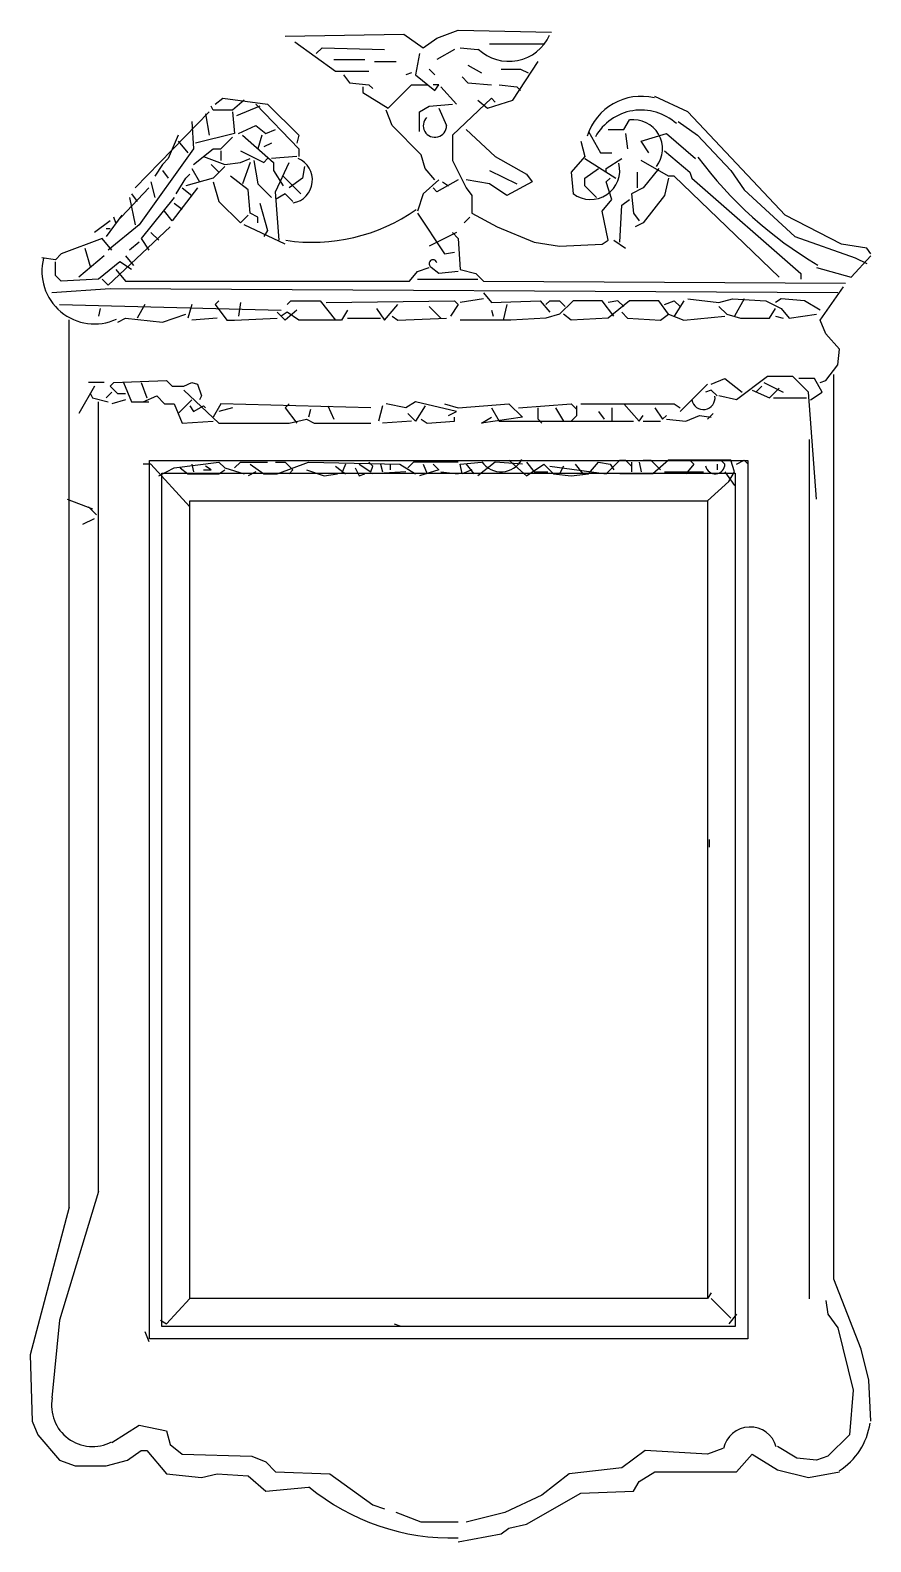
# Model space of a CAD drawing. Header units: inches. Extents: x 10 to 52.5, y 12.6 to 37.4.
# Drawn here: x 20.322 to 21.089, y 31.327 to 32.706 of the extents above; entities that cross this region are included whole.
import ezdxf

# ---------------------------------------------------------------- set-up
doc = ezdxf.new("R2010")
doc.units = ezdxf.units.IN
doc.header["$MEASUREMENT"] = 0
doc.layers.add('02', color=2, linetype='Continuous')

msp = doc.modelspace()

# ---------------------------------------------------------------- linework, layer by layer
at = {"layer": '02'}
for p, q in [((20.6932, 32.6989), (20.7127, 32.706)), ((20.7127, 32.706), (20.7979, 32.7042)), ((20.5548, 32.7007), (20.6631, 32.7024)), ((20.5637, 32.6954), (20.6009, 32.6687)), ((20.6631, 32.7024), (20.6808, 32.69)), ((20.6808, 32.69), (20.6932, 32.6989)), ((20.7411, 32.6936), (20.7908, 32.6936)), ((20.5832, 32.6847), (20.5885, 32.69)), ((20.5885, 32.69), (20.6453, 32.6883)), ((20.5992, 32.6794), (20.6276, 32.6794)), ((20.6364, 32.6776), (20.656, 32.6776)), ((20.6773, 32.6847), (20.6737, 32.6652)), ((20.7092, 32.6883), (20.6932, 32.6794)), ((20.7145, 32.69), (20.7305, 32.6883)), ((20.7624, 32.6421), (20.7855, 32.6776)), ((20.6009, 32.6687), (20.6311, 32.6687)), ((20.608, 32.6652), (20.6134, 32.6581)), ((20.6702, 32.667), (20.6648, 32.6652)), ((20.6737, 32.6652), (20.6914, 32.651)), ((20.6861, 32.6705), (20.6914, 32.6652)), ((20.7216, 32.6741), (20.734, 32.667)), ((20.7518, 32.6705), (20.7695, 32.6705)), ((20.7695, 32.6705), (20.7766, 32.667)), ((20.6134, 32.6581), (20.6311, 32.6563)), ((20.6258, 32.6545), (20.6258, 32.6492)), ((20.6311, 32.6563), (20.6347, 32.6528)), ((20.6489, 32.635), (20.6702, 32.6563)), ((20.6702, 32.6563), (20.6844, 32.6563)), ((20.695, 32.6563), (20.6897, 32.6563)), ((20.6914, 32.651), (20.695, 32.6563)), ((20.6968, 32.6545), (20.711, 32.6386)), ((20.7163, 32.6634), (20.7216, 32.6581)), ((20.7216, 32.6581), (20.7429, 32.6563)), ((20.75, 32.6563), (20.766, 32.6545)), ((20.766, 32.6545), (20.7695, 32.651)), ((20.4892, 32.6332), (20.4874, 32.6368)), ((20.4909, 32.6386), (20.498, 32.6439)), ((20.498, 32.6439), (20.5388, 32.6386)), ((20.5175, 32.6421), (20.5069, 32.6332)), ((20.5317, 32.6368), (20.5104, 32.6279)), ((20.5282, 32.6386), (20.5672, 32.5978)), ((20.5388, 32.6386), (20.5672, 32.6102)), ((20.6258, 32.6492), (20.6489, 32.635)), ((20.6773, 32.6315), (20.6861, 32.6368)), ((20.6861, 32.6368), (20.7074, 32.6386)), ((20.7429, 32.6439), (20.7074, 32.6102)), ((20.7305, 32.6421), (20.7394, 32.635)), ((20.7394, 32.635), (20.7624, 32.6421)), ((20.7465, 32.6403), (20.7429, 32.6439)), ((20.9221, 32.6315), (20.892, 32.6457)), ((20.4856, 32.6315), (20.4182, 32.5623)), ((20.4696, 32.6226), (20.4714, 32.5978)), ((20.4821, 32.6297), (20.4856, 32.6102)), ((20.5069, 32.6332), (20.4892, 32.6332)), ((20.5069, 32.6315), (20.5087, 32.6119)), ((20.6524, 32.619), (20.6471, 32.6332)), ((20.6773, 32.6137), (20.6773, 32.6315)), ((20.695, 32.635), (20.7021, 32.619)), ((20.8636, 32.6155), (20.8689, 32.6244)), ((20.9133, 32.6226), (20.931, 32.6102)), ((21.0109, 32.5374), (20.9221, 32.6315)), ((20.4572, 32.6102), (20.4483, 32.5889)), ((20.5087, 32.6119), (20.4732, 32.6031)), ((20.4963, 32.5978), (20.5069, 32.6084)), ((20.5122, 32.6119), (20.5282, 32.619)), ((20.5158, 32.6102), (20.5442, 32.5853)), ((20.5282, 32.619), (20.5371, 32.6119)), ((20.5335, 32.6102), (20.53, 32.5978)), ((20.5371, 32.6119), (20.5459, 32.6155)), ((20.5672, 32.6102), (20.5655, 32.6031)), ((20.679, 32.5924), (20.6524, 32.619)), ((20.7074, 32.6102), (20.7074, 32.5871)), ((20.7198, 32.6155), (20.7465, 32.5907)), ((20.8316, 32.6137), (20.8423, 32.5942)), ((20.8494, 32.6155), (20.8636, 32.6155)), ((20.8654, 32.6119), (20.8671, 32.5978)), ((20.8795, 32.6049), (20.9026, 32.6119)), ((20.9026, 32.6119), (20.9292, 32.5889)), ((20.931, 32.6102), (20.9612, 32.5782)), ((20.4714, 32.5978), (20.4217, 32.5285)), ((20.4572, 32.6049), (20.4661, 32.5942)), ((20.4714, 32.5836), (20.4892, 32.5978)), ((20.4892, 32.5978), (20.4963, 32.5978)), ((20.4963, 32.596), (20.4963, 32.5871)), ((20.514, 32.596), (20.5353, 32.5853)), ((20.5424, 32.6031), (20.5353, 32.5995)), ((20.5672, 32.5978), (20.5672, 32.5907)), ((20.8245, 32.6049), (20.8281, 32.5907)), ((20.8866, 32.5942), (20.8795, 32.6049)), ((20.9008, 32.596), (20.9239, 32.5765)), ((20.443, 32.5836), (20.4359, 32.5729)), ((20.4483, 32.5889), (20.443, 32.5836)), ((20.4803, 32.5907), (20.4998, 32.5836)), ((20.4874, 32.5836), (20.4945, 32.5765)), ((20.4998, 32.5818), (20.4892, 32.5711)), ((20.4998, 32.5836), (20.514, 32.5853)), ((20.514, 32.5853), (20.5229, 32.5889)), ((20.5229, 32.5853), (20.5158, 32.5658)), ((20.5264, 32.5871), (20.53, 32.5658)), ((20.5353, 32.5853), (20.5388, 32.5889)), ((20.5655, 32.5907), (20.5424, 32.5889)), ((20.5442, 32.5853), (20.5442, 32.5782)), ((20.5459, 32.5587), (20.5584, 32.5853)), ((20.5726, 32.5818), (20.5708, 32.5711)), ((20.6826, 32.58), (20.679, 32.5924)), ((20.7074, 32.5871), (20.7198, 32.5623)), ((20.7465, 32.5907), (20.7749, 32.5747)), ((20.8281, 32.5907), (20.8157, 32.5765)), ((20.8281, 32.5889), (20.8565, 32.5711)), ((20.8423, 32.5942), (20.8529, 32.5942)), ((20.8476, 32.58), (20.8618, 32.5889)), ((20.9044, 32.5729), (20.8795, 32.5871)), ((20.4324, 32.5676), (20.4359, 32.5534)), ((20.443, 32.5782), (20.4483, 32.5711)), ((20.4554, 32.5569), (20.4643, 32.5711)), ((20.4643, 32.5711), (20.4679, 32.5747)), ((20.4892, 32.5711), (20.4643, 32.564)), ((20.4696, 32.58), (20.4767, 32.5676)), ((20.4892, 32.5676), (20.4945, 32.5498)), ((20.5211, 32.5605), (20.5051, 32.5729)), ((20.5442, 32.5782), (20.553, 32.564)), ((20.553, 32.5729), (20.569, 32.5569)), ((20.5708, 32.5711), (20.5584, 32.5623)), ((20.695, 32.5694), (20.6808, 32.5569)), ((20.6914, 32.5694), (20.6826, 32.58)), ((20.7127, 32.5694), (20.6932, 32.5587)), ((20.6985, 32.5676), (20.7039, 32.564)), ((20.7411, 32.5658), (20.7198, 32.5694)), ((20.7411, 32.5782), (20.766, 32.5658)), ((20.7802, 32.5676), (20.7571, 32.5552)), ((20.7749, 32.5747), (20.7802, 32.5676)), ((20.8157, 32.5765), (20.8174, 32.5569)), ((20.8281, 32.5711), (20.8405, 32.58)), ((20.8281, 32.564), (20.8281, 32.5711)), ((20.8476, 32.5765), (20.8476, 32.58)), ((20.8476, 32.5676), (20.8512, 32.5711)), ((20.8529, 32.5516), (20.8476, 32.5676)), ((20.876, 32.5765), (20.876, 32.5623)), ((20.8955, 32.58), (20.8813, 32.5623)), ((20.9044, 32.5711), (20.9008, 32.5552)), ((20.9097, 32.5729), (20.9044, 32.5729)), ((21.0055, 32.4806), (20.9097, 32.5729)), ((20.9239, 32.5765), (20.9257, 32.5711)), ((20.9257, 32.5711), (21.0251, 32.4842)), ((20.9612, 32.5782), (20.9736, 32.5605)), ((20.4306, 32.5623), (20.4004, 32.5303)), ((20.4129, 32.5534), (20.4182, 32.5285)), ((20.4146, 32.5569), (20.4199, 32.5498)), ((20.4537, 32.5534), (20.4235, 32.5161)), ((20.475, 32.5623), (20.4519, 32.5321)), ((20.4608, 32.5623), (20.4696, 32.5552)), ((20.5229, 32.5392), (20.5211, 32.5605)), ((20.53, 32.5658), (20.5424, 32.5534)), ((20.5495, 32.5144), (20.5459, 32.5587)), ((20.5548, 32.5569), (20.5459, 32.5516)), ((20.5619, 32.5498), (20.5548, 32.5569)), ((20.6808, 32.5569), (20.6755, 32.541)), ((20.6932, 32.5587), (20.6897, 32.5623)), ((20.7198, 32.5623), (20.7252, 32.5552)), ((20.7252, 32.5552), (20.7252, 32.5392)), ((20.7571, 32.5552), (20.7411, 32.5658)), ((20.8387, 32.5534), (20.8281, 32.564)), ((20.8813, 32.5623), (20.8707, 32.5569)), ((20.8707, 32.5569), (20.8724, 32.5392)), ((20.9008, 32.5552), (20.8813, 32.5303)), ((20.9736, 32.5605), (21.0197, 32.5179)), ((20.4519, 32.5321), (20.4448, 32.541)), ((20.4537, 32.5481), (20.4608, 32.5427)), ((20.4945, 32.5498), (20.514, 32.5303)), ((20.5317, 32.5481), (20.5388, 32.5232)), ((20.8441, 32.541), (20.8529, 32.5516)), ((20.8494, 32.5144), (20.8441, 32.541)), ((20.86, 32.5126), (20.8618, 32.5463)), ((20.8618, 32.5463), (20.8689, 32.5516)), ((20.3951, 32.5321), (20.3809, 32.5215)), ((20.4058, 32.5374), (20.3916, 32.5179)), ((20.4217, 32.5285), (20.3933, 32.5055)), ((20.4501, 32.5268), (20.3933, 32.4735)), ((20.4004, 32.5303), (20.3987, 32.5356)), ((20.514, 32.5303), (20.5211, 32.5374)), ((20.5548, 32.5108), (20.5175, 32.5285)), ((20.53, 32.5356), (20.5229, 32.5392)), ((20.53, 32.5303), (20.53, 32.5356)), ((20.6755, 32.5392), (20.7003, 32.5019)), ((20.7234, 32.5356), (20.7181, 32.5303)), ((20.7252, 32.5392), (20.7482, 32.5268)), ((20.7482, 32.5268), (20.7819, 32.5126)), ((20.8724, 32.5392), (20.8778, 32.5321)), ((20.8813, 32.5303), (20.8742, 32.5268)), ((21.0623, 32.5108), (21.0109, 32.5374)), ((20.388, 32.5161), (20.3507, 32.5019)), ((20.3969, 32.5055), (20.388, 32.5161)), ((20.3916, 32.525), (20.3951, 32.525)), ((20.3951, 32.525), (20.3951, 32.525)), ((20.4217, 32.5126), (20.4129, 32.5055)), ((20.4235, 32.5161), (20.4306, 32.5055)), ((20.4324, 32.5215), (20.4395, 32.5144)), ((20.5388, 32.5232), (20.5353, 32.5179)), ((20.711, 32.5215), (20.6861, 32.509)), ((20.7074, 32.5215), (20.7127, 32.5161)), ((20.7127, 32.5161), (20.7145, 32.4877)), ((20.7819, 32.5126), (20.805, 32.509)), ((20.8441, 32.5108), (20.8494, 32.5144)), ((20.8547, 32.5144), (20.8654, 32.5073)), ((21.0197, 32.5179), (21.0747, 32.4984)), ((20.3454, 32.4966), (20.333, 32.4984)), ((20.3507, 32.5019), (20.3454, 32.4966)), ((20.3898, 32.5002), (20.3667, 32.4806)), ((20.372, 32.5073), (20.3774, 32.4895)), ((20.4093, 32.5002), (20.4164, 32.4913)), ((20.7003, 32.5019), (20.7092, 32.5037)), ((20.805, 32.509), (20.8441, 32.5108)), ((21.0854, 32.5073), (21.0623, 32.5108)), ((21.0712, 32.4806), (21.0889, 32.5002)), ((21.0747, 32.4984), (21.0854, 32.4931)), ((21.0889, 32.5019), (21.0854, 32.5073)), ((20.3454, 32.4824), (20.3454, 32.4948)), ((20.404, 32.4948), (20.3845, 32.4789)), ((20.4004, 32.4877), (20.4093, 32.4771)), ((20.4146, 32.4877), (20.404, 32.4948)), ((20.6684, 32.4771), (20.6755, 32.486)), ((20.6755, 32.486), (20.6861, 32.4895)), ((20.695, 32.4842), (20.6879, 32.4895)), ((20.7127, 32.486), (20.695, 32.4842)), ((20.7145, 32.4877), (20.7287, 32.4842)), ((21.0393, 32.4895), (21.0712, 32.4806)), ((20.3507, 32.4771), (20.3454, 32.4824)), ((20.3845, 32.4789), (20.3507, 32.4771)), ((20.3933, 32.4735), (20.388, 32.4789)), ((20.4093, 32.4771), (20.6684, 32.4771)), ((20.6755, 32.4789), (20.7305, 32.4789)), ((20.7287, 32.4842), (20.7358, 32.4771)), ((20.7358, 32.4771), (21.0659, 32.4753)), ((21.0251, 32.4842), (21.0251, 32.4789)), ((21.0428, 32.4416), (21.0641, 32.4718)), ((20.3951, 32.47), (20.3419, 32.4664)), ((21.0588, 32.4664), (20.3951, 32.47)), ((20.4945, 32.4593), (20.4909, 32.4558)), ((20.514, 32.4576), (20.5122, 32.4451)), ((20.5566, 32.4558), (20.5601, 32.4593)), ((20.5601, 32.4593), (20.5868, 32.4593)), ((20.5868, 32.4593), (20.6009, 32.4416)), ((20.5921, 32.4576), (20.7092, 32.4593)), ((20.7092, 32.4593), (20.7127, 32.4558)), ((20.7358, 32.4611), (20.7145, 32.4576)), ((20.7358, 32.4664), (20.7429, 32.4576)), ((20.7429, 32.4576), (20.7873, 32.4593)), ((20.7873, 32.4593), (20.7961, 32.4487)), ((20.7926, 32.4558), (20.7961, 32.4593)), ((20.7961, 32.4593), (20.805, 32.4593)), ((20.805, 32.4593), (20.8103, 32.454)), ((20.8174, 32.4593), (20.805, 32.4469)), ((20.8441, 32.4593), (20.8174, 32.4593)), ((20.8547, 32.4451), (20.8441, 32.4593)), ((20.8583, 32.4593), (20.8494, 32.4576)), ((20.8689, 32.4593), (20.8494, 32.4434)), ((20.8636, 32.454), (20.8583, 32.4593)), ((20.8955, 32.4593), (20.8689, 32.4593)), ((20.9044, 32.4469), (20.8955, 32.4593)), ((20.9008, 32.4558), (20.9097, 32.4593)), ((20.9097, 32.4593), (20.915, 32.454)), ((20.9186, 32.4593), (20.9097, 32.4451)), ((20.9221, 32.4611), (20.9505, 32.4576)), ((20.9505, 32.4576), (20.9629, 32.4611)), ((20.9629, 32.4611), (20.9931, 32.4593)), ((20.9736, 32.4611), (20.9647, 32.4451)), ((20.9931, 32.4593), (21.0073, 32.4522)), ((21.0073, 32.4611), (21.002, 32.4576)), ((21.0286, 32.4593), (21.0073, 32.4611)), ((21.0428, 32.4505), (21.0286, 32.4593)), ((20.349, 32.4558), (20.5513, 32.4505)), ((20.3862, 32.4522), (20.3845, 32.4451)), ((20.4022, 32.4398), (20.4093, 32.4434)), ((20.4093, 32.4434), (20.443, 32.4398)), ((20.427, 32.4558), (20.4199, 32.4434)), ((20.443, 32.4398), (20.4643, 32.4469)), ((20.4696, 32.4558), (20.4661, 32.4434)), ((20.4927, 32.4434), (20.4696, 32.4416)), ((20.4909, 32.4558), (20.5016, 32.4416)), ((20.5087, 32.4416), (20.5477, 32.4434)), ((20.5548, 32.4416), (20.5477, 32.4487)), ((20.5566, 32.4487), (20.5513, 32.4451)), ((20.5655, 32.4505), (20.5548, 32.4416)), ((20.5672, 32.4416), (20.5566, 32.4487)), ((20.6116, 32.4505), (20.6063, 32.4416)), ((20.6116, 32.4434), (20.6418, 32.4434)), ((20.6382, 32.4522), (20.6453, 32.4416)), ((20.6453, 32.4416), (20.6577, 32.4558)), ((20.6524, 32.4451), (20.6577, 32.4416)), ((20.6577, 32.4416), (20.7021, 32.4434)), ((20.6861, 32.454), (20.6968, 32.4434)), ((20.7127, 32.4558), (20.7056, 32.4451)), ((20.7429, 32.4505), (20.7447, 32.4451)), ((20.7571, 32.4558), (20.7536, 32.4416)), ((20.7926, 32.4434), (20.7607, 32.4416)), ((20.805, 32.4469), (20.7926, 32.4434)), ((20.8157, 32.4416), (20.8086, 32.4469)), ((20.8494, 32.4434), (20.8157, 32.4416)), ((20.8618, 32.4487), (20.8671, 32.4434)), ((20.8671, 32.4434), (20.8973, 32.4416)), ((20.8973, 32.4416), (20.9044, 32.4469)), ((20.9044, 32.4469), (20.9186, 32.4416)), ((20.9186, 32.4416), (20.9558, 32.4451)), ((20.9505, 32.454), (20.9576, 32.4469)), ((20.9576, 32.4469), (20.97, 32.4434)), ((20.97, 32.4434), (20.9967, 32.4434)), ((20.9967, 32.4434), (21.002, 32.4522)), ((21.002, 32.4451), (21.0091, 32.4434)), ((21.0073, 32.4522), (21.0144, 32.4434)), ((21.0144, 32.4434), (21.0393, 32.4469)), ((20.3578, 31.6324), (20.3578, 32.4419)), ((20.5016, 32.4416), (20.5087, 32.4416)), ((20.6063, 32.4416), (20.5672, 32.4416)), ((20.7607, 32.4416), (20.7145, 32.4416)), ((21.0481, 32.4292), (21.0428, 32.4416)), ((21.0605, 32.415), (21.0481, 32.4292)), ((21.0588, 32.4008), (21.0605, 32.415)), ((20.9434, 32.383), (20.9558, 32.3884)), ((20.9558, 32.3884), (20.9718, 32.3759)), ((20.9949, 32.3901), (20.9665, 32.3688)), ((21.018, 32.3901), (20.9949, 32.3901)), ((21.0322, 32.3759), (21.018, 32.3901)), ((21.0375, 32.3884), (21.0233, 32.3884)), ((21.0446, 32.3759), (21.0375, 32.3884)), ((21.0481, 32.3866), (21.0588, 32.4008)), ((21.0552, 31.5668), (21.0552, 32.3919)), ((20.3809, 32.3813), (20.3667, 32.3564)), ((20.3898, 32.3848), (20.3756, 32.3848)), ((20.3774, 32.3742), (20.3791, 32.3706)), ((20.3969, 32.3759), (20.3916, 32.3706)), ((20.3951, 32.3813), (20.3987, 32.3848)), ((20.4022, 32.3742), (20.3951, 32.3813)), ((20.3987, 32.3848), (20.4466, 32.3866)), ((20.4093, 32.3742), (20.4022, 32.3742)), ((20.4075, 32.3848), (20.4146, 32.3671)), ((20.4235, 32.3848), (20.4288, 32.3706)), ((20.4466, 32.3866), (20.4519, 32.3813)), ((20.4519, 32.3813), (20.4625, 32.3813)), ((20.4625, 32.3813), (20.4696, 32.3848)), ((20.4625, 32.3777), (20.4945, 32.3475)), ((20.4696, 32.3848), (20.475, 32.383)), ((20.475, 32.383), (20.4785, 32.3724)), ((20.9399, 32.383), (20.915, 32.3582)), ((20.9434, 32.3777), (20.9381, 32.3759)), ((20.9488, 32.3724), (20.9434, 32.3777)), ((20.9807, 32.3777), (20.9967, 32.3706)), ((20.9896, 32.3813), (20.9842, 32.3759)), ((20.9913, 32.3848), (21.0091, 32.3759)), ((20.9967, 32.3706), (21.0055, 32.3795)), ((21.0393, 32.2783), (21.0322, 32.3759)), ((21.0339, 32.3688), (21.0446, 32.3759)), ((21.0428, 32.3848), (21.0481, 32.3866)), ((20.3791, 32.3706), (20.3933, 32.3671)), ((20.3845, 31.6466), (20.3845, 32.367)), ((20.4093, 32.3688), (20.3969, 32.3653)), ((20.4146, 32.3671), (20.4306, 32.3671)), ((20.4253, 32.3671), (20.4377, 32.3724)), ((20.4377, 32.3724), (20.4448, 32.3653)), ((20.4448, 32.3653), (20.4537, 32.3653)), ((20.4537, 32.3653), (20.4608, 32.3475)), ((20.4696, 32.3688), (20.4572, 32.3564)), ((20.4679, 32.3635), (20.4714, 32.3582)), ((20.4714, 32.3582), (20.4803, 32.3635)), ((20.4785, 32.3724), (20.4767, 32.3688)), ((20.4803, 32.3635), (20.4821, 32.3617)), ((20.4963, 32.3653), (20.4892, 32.3529)), ((20.5069, 32.3617), (20.4945, 32.3582)), ((20.6329, 32.3617), (20.4963, 32.3653)), ((20.5584, 32.3653), (20.5548, 32.3617)), ((20.5548, 32.3617), (20.5655, 32.3475)), ((20.5939, 32.3635), (20.5992, 32.3511)), ((20.6435, 32.3635), (20.64, 32.3493)), ((20.6648, 32.3617), (20.6471, 32.3653)), ((20.6737, 32.3671), (20.6648, 32.3617)), ((20.711, 32.3582), (20.6737, 32.3671)), ((20.6826, 32.3635), (20.6737, 32.3493)), ((20.7003, 32.3653), (20.7127, 32.3617)), ((20.7127, 32.3617), (20.7589, 32.3653)), ((20.7429, 32.3617), (20.75, 32.3493)), ((20.7589, 32.3653), (20.7713, 32.3529)), ((20.7678, 32.3617), (20.8157, 32.3653)), ((20.7855, 32.3511), (20.7855, 32.3617)), ((20.8015, 32.3617), (20.8086, 32.3493)), ((20.8157, 32.3653), (20.821, 32.36)), ((20.821, 32.3546), (20.821, 32.3635)), ((20.8245, 32.3653), (20.9097, 32.3653)), ((20.8529, 32.3617), (20.8529, 32.3493)), ((20.8636, 32.3653), (20.8778, 32.3493)), ((20.892, 32.3617), (20.8991, 32.3511)), ((20.9097, 32.3653), (20.915, 32.3617)), ((20.9665, 32.3688), (20.9505, 32.3724)), ((21.0002, 32.3706), (21.0304, 32.3706)), ((20.4608, 32.3475), (20.4892, 32.3493)), ((20.4945, 32.3475), (20.5584, 32.3475)), ((20.5584, 32.3475), (20.5743, 32.3511)), ((20.5743, 32.3511), (20.5814, 32.3475)), ((20.5779, 32.36), (20.5761, 32.3529)), ((20.5814, 32.3475), (20.6329, 32.3475)), ((20.6702, 32.3493), (20.6435, 32.3475)), ((20.6737, 32.3493), (20.6666, 32.3564)), ((20.679, 32.3511), (20.6844, 32.3475)), ((20.6844, 32.3475), (20.7092, 32.3493)), ((20.7039, 32.3546), (20.711, 32.3582)), ((20.7092, 32.3493), (20.7092, 32.3529)), ((20.734, 32.3475), (20.7429, 32.3529)), ((20.7713, 32.3529), (20.734, 32.3475)), ((20.75, 32.3493), (20.8724, 32.3493)), ((20.789, 32.3475), (20.7855, 32.3511)), ((20.8157, 32.3493), (20.821, 32.3546)), ((20.8405, 32.3582), (20.8458, 32.3511)), ((20.8778, 32.3493), (20.8813, 32.3546)), ((20.8813, 32.3493), (20.8973, 32.3493)), ((20.8991, 32.3511), (20.9026, 32.3546)), ((20.9026, 32.3511), (20.9204, 32.3493)), ((20.9204, 32.3493), (20.9328, 32.3546)), ((20.9328, 32.3546), (20.9434, 32.3529)), ((20.9452, 32.3564), (20.9399, 32.3511)), ((21.033, 31.5489), (21.033, 32.3327)), ((20.4324, 32.3103), (20.4253, 32.3103)), ((20.4311, 32.3134), (20.9767, 32.3134)), ((20.4311, 31.5122), (20.4311, 32.3134)), ((20.4679, 32.2712), (20.4324, 32.3103)), ((20.4395, 32.2996), (20.4537, 32.3067)), ((20.4537, 32.3067), (20.4945, 32.3121)), ((20.459, 32.3067), (20.4661, 32.3014)), ((20.4696, 32.3103), (20.4714, 32.3032)), ((20.4874, 32.305), (20.4821, 32.3085)), ((20.4945, 32.3121), (20.4998, 32.3067)), ((20.4998, 32.3067), (20.5175, 32.3014)), ((20.5087, 32.3067), (20.514, 32.3121)), ((20.514, 32.3121), (20.5388, 32.3121)), ((20.5229, 32.3103), (20.5353, 32.3014)), ((20.5459, 32.3121), (20.5548, 32.3121)), ((20.5477, 32.3014), (20.5761, 32.3121)), ((20.5548, 32.3121), (20.5619, 32.305)), ((20.5761, 32.3121), (20.6595, 32.3103)), ((20.6009, 32.3085), (20.6098, 32.3014)), ((20.6098, 32.3103), (20.6063, 32.3014)), ((20.6187, 32.3067), (20.6222, 32.2996)), ((20.6222, 32.3103), (20.6329, 32.3032)), ((20.6347, 32.3085), (20.6311, 32.3121)), ((20.6329, 32.3032), (20.6347, 32.3085)), ((20.6418, 32.3103), (20.6435, 32.3032)), ((20.6506, 32.3103), (20.6506, 32.305)), ((20.6595, 32.3103), (20.6737, 32.3014)), ((20.6719, 32.3121), (20.6666, 32.3067)), ((20.7127, 32.3121), (20.6719, 32.3121)), ((20.6808, 32.3103), (20.6844, 32.3014)), ((20.6897, 32.3103), (20.695, 32.305)), ((20.7145, 32.3103), (20.734, 32.3121)), ((20.7163, 32.3014), (20.7145, 32.3103)), ((20.7198, 32.3103), (20.7269, 32.3014)), ((20.7465, 32.3121), (20.7305, 32.2996)), ((20.7713, 32.3103), (20.7465, 32.3121)), ((20.7589, 32.3138), (20.7749, 32.2996)), ((20.7749, 32.3121), (20.7819, 32.3032)), ((20.7749, 32.2996), (20.7908, 32.3103)), ((20.7908, 32.3103), (20.7997, 32.3014)), ((20.7961, 32.3085), (20.8476, 32.3014)), ((20.8086, 32.3085), (20.805, 32.3014)), ((20.8192, 32.3103), (20.8263, 32.3014)), ((20.8316, 32.3014), (20.8405, 32.3121)), ((20.8405, 32.3121), (20.8512, 32.3103)), ((20.8476, 32.3014), (20.86, 32.3138)), ((20.8512, 32.3103), (20.8547, 32.305)), ((20.86, 32.3138), (20.8654, 32.3138)), ((20.8654, 32.3138), (20.8707, 32.3085)), ((20.8707, 32.3121), (20.8707, 32.3032)), ((20.8778, 32.3121), (20.8795, 32.3032)), ((20.8813, 32.3138), (20.8884, 32.3138)), ((20.8884, 32.3138), (20.8973, 32.305)), ((20.9044, 32.3138), (20.8902, 32.3014)), ((20.9612, 32.3138), (20.9044, 32.3138)), ((20.9275, 32.3103), (20.9204, 32.3014)), ((20.9239, 32.3138), (20.9275, 32.3103)), ((20.9488, 32.3103), (20.9488, 32.305)), ((20.9523, 32.3138), (20.9558, 32.3103)), ((20.9647, 32.3032), (20.9612, 32.3138)), ((20.9665, 32.3103), (20.9736, 32.3138)), ((20.9736, 32.3138), (20.9771, 32.3103)), ((20.9767, 32.3134), (20.9767, 31.5122)), ((20.4424, 32.302), (20.9653, 32.302)), ((20.4424, 31.5236), (20.4424, 32.302)), ((20.4661, 32.3014), (20.4945, 32.3014)), ((20.4803, 32.305), (20.4874, 32.305)), ((20.4945, 32.3014), (20.4998, 32.305)), ((20.5282, 32.3032), (20.5211, 32.2996)), ((20.5353, 32.3014), (20.5477, 32.3014)), ((20.5619, 32.305), (20.5584, 32.3014)), ((20.5743, 32.305), (20.5903, 32.2996)), ((20.5903, 32.2996), (20.6027, 32.3014)), ((20.6222, 32.2996), (20.6276, 32.3014)), ((20.6648, 32.3032), (20.6347, 32.3014)), ((20.695, 32.305), (20.6773, 32.2996)), ((20.6968, 32.3032), (20.7127, 32.3014)), ((20.7252, 32.305), (20.7163, 32.3014)), ((20.7819, 32.3032), (20.7944, 32.3032)), ((20.7997, 32.3014), (20.8157, 32.2996)), ((20.8157, 32.2996), (20.8316, 32.3014)), ((20.8902, 32.3014), (20.86, 32.3014)), ((20.9008, 32.3032), (20.9363, 32.3032)), ((20.9399, 32.2766), (20.9594, 32.2943)), ((20.9558, 32.3032), (20.9647, 32.2908)), ((20.9594, 32.2943), (20.9647, 32.3032)), ((20.9653, 32.302), (20.9653, 31.5236)), ((20.3561, 32.2783), (20.3791, 32.2695)), ((20.3756, 32.2712), (20.3827, 32.2641)), ((20.4679, 32.2766), (20.9399, 32.2766)), ((20.4679, 31.549), (20.4679, 32.2766)), ((20.9399, 32.2766), (20.9399, 31.549)), ((20.3703, 32.2553), (20.3809, 32.2606)), ((20.9417, 31.9678), (20.9417, 31.9607)), ((20.3845, 31.6466), (20.349, 31.5295)), ((20.3578, 31.6324), (20.3224, 31.4976)), ((21.0801, 31.5029), (21.0552, 31.5668)), ((20.4466, 31.526), (20.4679, 31.549)), ((20.9399, 31.549), (20.4679, 31.549)), ((20.9434, 31.5543), (20.9399, 31.549)), ((20.9434, 31.549), (20.9612, 31.5313)), ((21.0481, 31.5472), (21.0499, 31.5348)), ((20.9665, 31.5348), (20.9594, 31.526)), ((21.0499, 31.5348), (21.0588, 31.5224)), ((20.349, 31.5295), (20.3419, 31.4585)), ((20.4412, 31.5295), (20.4466, 31.526)), ((20.9653, 31.5236), (20.4424, 31.5236)), ((20.6542, 31.526), (20.6595, 31.5242)), ((21.0588, 31.5224), (21.073, 31.4656)), ((20.427, 31.5189), (20.4306, 31.51)), ((20.9767, 31.5122), (20.4311, 31.5122)), ((20.3224, 31.4976), (20.3241, 31.4372)), ((21.0872, 31.4745), (21.0801, 31.5029)), ((21.073, 31.4656), (21.0694, 31.4248)), ((21.0889, 31.4372), (21.0872, 31.4745)), ((20.3241, 31.4372), (20.3294, 31.4248)), ((20.3294, 31.4248), (20.349, 31.4017)), ((20.3969, 31.4177), (20.4217, 31.4337)), ((20.4217, 31.4337), (20.4466, 31.4284)), ((20.4466, 31.4284), (20.4501, 31.4159)), ((21.0694, 31.4248), (21.0499, 31.4053)), ((20.4111, 31.4017), (20.4235, 31.4106)), ((20.4235, 31.4106), (20.4288, 31.4106)), ((20.4288, 31.4106), (20.4466, 31.3893)), ((20.4501, 31.4159), (20.4608, 31.4071)), ((20.8831, 31.4106), (20.8618, 31.3946)), ((20.9399, 31.4071), (20.8831, 31.4106)), ((20.9541, 31.4124), (20.9399, 31.4071)), ((21.0215, 31.4035), (21.0038, 31.4142)), ((20.349, 31.4017), (20.3632, 31.3964)), ((20.3632, 31.3964), (20.3916, 31.3964)), ((20.3916, 31.3964), (20.4111, 31.4017)), ((20.4608, 31.4071), (20.5246, 31.4053)), ((20.5246, 31.4053), (20.5371, 31.4)), ((20.5371, 31.4), (20.5459, 31.3911)), ((20.9665, 31.3911), (20.9807, 31.4071)), ((20.9807, 31.4071), (21.0038, 31.3929)), ((21.0393, 31.4017), (21.0215, 31.4035)), ((21.0499, 31.4053), (21.0393, 31.4017)), ((20.4466, 31.3893), (20.4785, 31.3858)), ((20.4785, 31.3858), (20.4927, 31.3893)), ((20.4927, 31.3893), (20.5211, 31.3875)), ((20.5211, 31.3875), (20.5371, 31.3733)), ((20.5459, 31.3911), (20.5956, 31.3893)), ((20.5956, 31.3893), (20.6347, 31.3609)), ((20.8139, 31.3893), (20.789, 31.3698)), ((20.8618, 31.3946), (20.8139, 31.3893)), ((20.8724, 31.3733), (20.8778, 31.3822)), ((20.8778, 31.3822), (20.892, 31.3911)), ((20.892, 31.3911), (20.9665, 31.3911)), ((21.0038, 31.3929), (21.0322, 31.3858)), ((21.0322, 31.3858), (21.0605, 31.3911)), ((20.5371, 31.3733), (20.5761, 31.3769)), ((20.789, 31.3698), (20.7553, 31.3538)), ((20.7749, 31.3432), (20.8245, 31.3716)), ((20.8245, 31.3716), (20.8724, 31.3733)), ((20.6347, 31.3609), (20.6453, 31.3574)), ((20.679, 31.345), (20.656, 31.3538)), ((20.7553, 31.3538), (20.7198, 31.345)), ((20.7127, 31.345), (20.679, 31.345)), ((20.7589, 31.3396), (20.7749, 31.3432)), ((20.7127, 31.3272), (20.7518, 31.3343)), ((20.7518, 31.3343), (20.7589, 31.3396))]:
    msp.add_line(p, q, dxfattribs=at)
for centre, radius, start, end in [((20.7589, 32.7184), 0.0408, 226.7357, 335.556), ((20.8795, 32.5942), 0.0515, 76.4296, 162.7585), ((20.6914, 32.619), 0.0106, 135, 0), ((20.8795, 32.5853), 0.0479, 47.8624, 150.5241), ((20.8724, 32.5978), 0.0266, 322.4314, 97.5946), ((20.5584, 32.5694), 0.0213, 280.3048, 67.3801), ((20.8334, 32.5782), 0.0266, 233.1301, 14.0362), ((21.2256, 32.8071), 0.3655, 216.3726, 239.6044), ((20.5797, 32.6776), 0.165, 261.5289, 305.0419), ((20.3809, 32.486), 0.0479, 165.4655, 294.7751), ((20.6897, 32.4931), 0.00355, 14.0362, 243.4349), ((20.9363, 32.3706), 0.0106, 189.4623, 8.1301), ((20.7518, 32.3245), 0.0213, 214.992, 331.6992), ((20.947, 32.3103), 0.00887, 191.3099, 0), ((20.3791, 31.4514), 0.0373, 169.2157, 297.7585), ((20.9789, 31.4071), 0.0248, 15.9454, 167.9052), ((21.0268, 31.4443), 0.0621, 302.3474, 351.8699), ((20.7056, 31.5331), 0.2023, 230.3228, 271.9749)]:
    msp.add_arc(centre, radius, start, end, dxfattribs=at)

doc.saveas('drawing.dxf')
